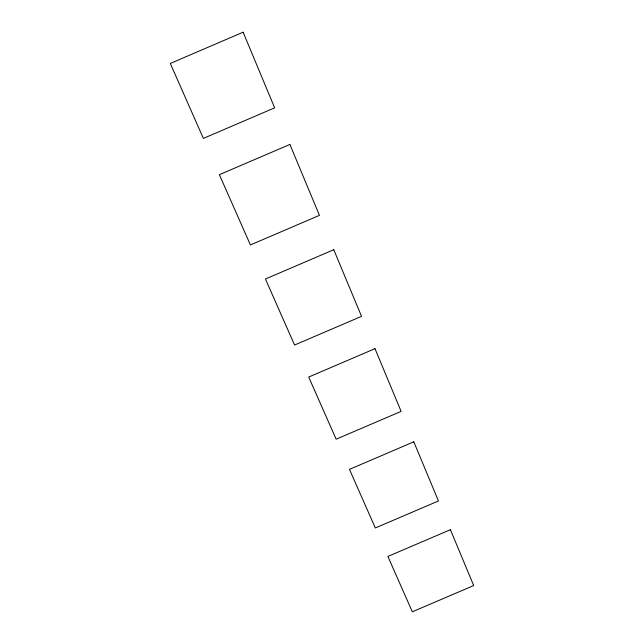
<?xml version="1.0" encoding="UTF-8"?>
<svg xmlns="http://www.w3.org/2000/svg" width="644" height="644" viewBox="0 0 644 644"><rect width="100%" height="100%" fill="white"/><g stroke="black" fill="none" stroke-linecap="round" stroke-linejoin="round"><path stroke-width="0.97" d="M243.134 32.2L170.298 63.458L203.383 138.404L274.65 107.838L243.134 32.2M289.905 144.441L219.387 174.677L250.411 244.953L319.448 215.362L289.905 144.441M333.769 249.719L265.433 279.005L294.574 345.031L361.534 316.349L333.769 249.719M374.993 348.662L308.709 377.046L336.144 439.2L401.123 411.387L374.993 348.662M413.81 441.824L349.459 469.363L375.323 527.967L438.451 500.968L413.81 441.824M450.422 529.698L387.889 556.44L412.321 611.8L473.702 585.565L450.422 529.698"/></g></svg>
